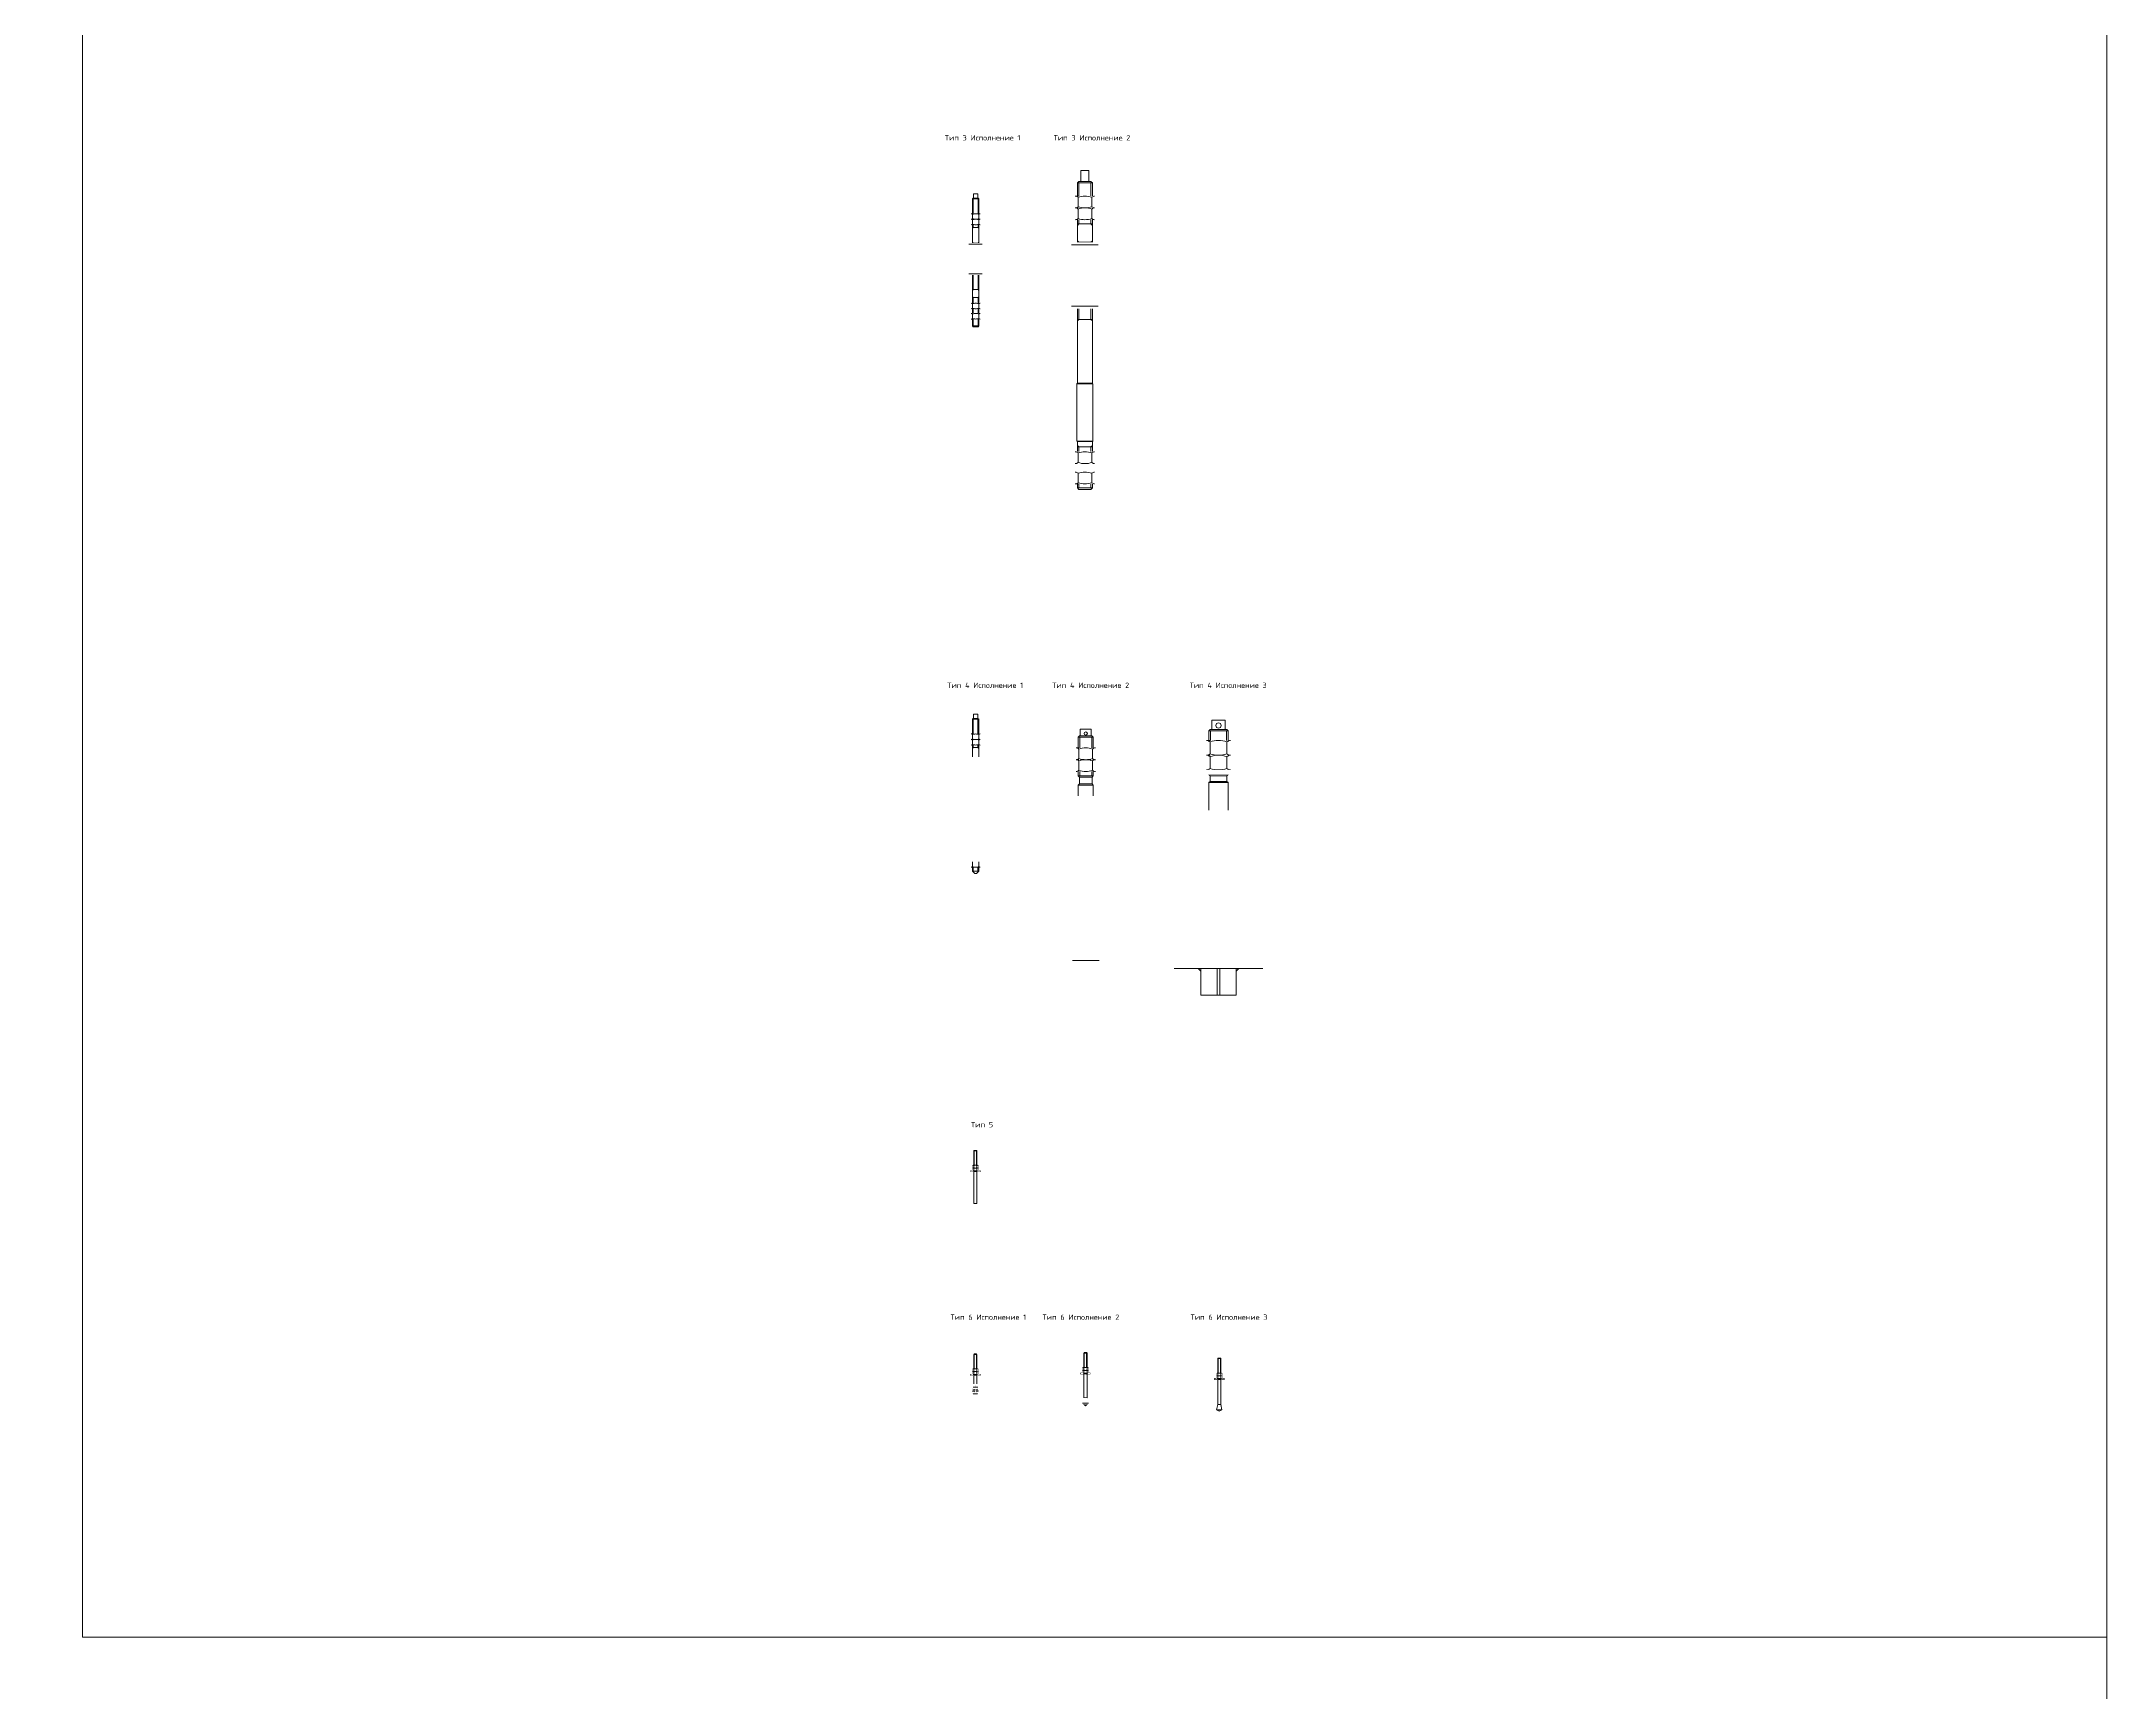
# Model space of a CAD drawing. Header units: millimetres. Extents: x -434100 to 9270898, y 0 to 249028.
# Drawn here: x -391583 to -383812, y 236600 to 242814 of the extents above; entities that cross this region are included whole.
import ezdxf

# ---------------------------------------------------------------- set-up
doc = ezdxf.new("R2010")
doc.units = ezdxf.units.MM
doc.header["$MEASUREMENT"] = 0
doc.set_wipeout_variables(frame=1)
doc.layers.get('0').update_dxf_attribs({"color": 250, "lineweight": 9})
doc.styles.get("Standard").update_dxf_attribs({"font": 'isocpeur.TTF'})

# ---------------------------------------------------------------- blocks, each defined once
blk = doc.blocks.new('*U1874')
at = {"ltscale": 150}
for p, q in [((-9, 344), (-12, 341)), ((-12, 341), (-12, 122)), ((12, 341), (-12, 341)), ((-9, 344), (9, 344)), ((-9, 341), (-9, 234)), ((-8.5, 360), (8.5, 360)), ((-8.5, 360), (-8.5, 344)), ((8.5, 360), (8.5, 344)), ((9, 344), (12, 341)), ((9, 341), (9, 234)), ((12, 341), (12, 122)), ((-9, 175), (-12, 178)), ((-12, 175), (12, 175)), ((-9, 175), (-9, 122)), ((9, 175), (12, 178)), ((9, 175), (9, 122)), ((0, 110), (-12, 122)), ((12, 122), (-12, 122)), ((-9, 110), (-12, 107)), ((12, 107), (-12, 107)), ((-12, 107), (-12, -137)), ((-9, 110), (9, 110)), ((-9, 107), (-9, 0)), ((0, 110), (12, 122)), ((9, 110), (12, 107)), ((9, 107), (9, 0)), ((12, 107), (12, -137)), ((-12, 0), (12, 0)), ((-9, 0), (-12, -3)), ((-9, -30), (-12, -27)), ((-9, -137), (-9, -30)), ((9, 0), (12, -3)), ((9, -30), (12, -27)), ((9, -137), (9, -30)), ((12, -137), (-12, -137)), ((-9, -140), (-12, -137)), ((-9, -140), (9, -140)), ((9, -140), (12, -137))]:
    blk.add_line(p, q, dxfattribs=at)
for points in [[(-16.4, 285.2), (17.4, 285.2), (22.3, 283.2), (22.3, 266.5), (17.4, 264.5), (-16.4, 264.5), (-21.3, 266.5), (-21.3, 283.2)], [(-21, 175), (21, 175), (25, 171), (25, 59), (21, 55), (-21, 55), (-25, 59), (-25, 171)], [(-16.4, -110.9), (17.4, -110.9), (22.3, -108.8), (22.3, -92.2), (17.4, -90.1), (-16.4, -90.1), (-21.3, -92.2), (-21.3, -108.8)]]:
    blk.add_wipeout(points)
for p, q in [((-25, 171), (25, 171)), ((-25, 59), (25, 59))]:
    blk.add_line(p, q, dxfattribs=at)
for points in [[(-16.4, 264.5), (17.4, 264.5), (22.3, 262.5), (22.3, 245.8), (17.4, 243.8), (-16.4, 243.8), (-21.3, 245.8), (-21.3, 262.5)], [(-16.4, -72.1), (17.4, -72.1), (22.3, -70.1), (22.3, -53.5), (17.4, -51.4), (-16.4, -51.4), (-21.3, -53.5), (-21.3, -70.1)]]:
    blk.add_wipeout(points)
at = {"lineweight": 15}
for p, q in [((-16.4, 285.2), (-11.5, 285.2)), ((-16.4, 264.5), (-11.5, 264.5)), ((-11.5, 266.5), (-11.5, 283.2)), ((-11.5, 245.8), (-11.5, 262.5)), ((12.5, 266.5), (12.5, 283.2)), ((12.5, 245.8), (12.5, 262.5)), ((-11.5, -53.5), (-11.5, -70.1)), ((12.5, -53.5), (12.5, -70.1)), ((-16.4, -90.1), (-11.5, -90.1)), ((-16.4, -110.9), (-11.5, -110.9)), ((-11.5, -92.2), (-11.5, -108.8)), ((12.5, -92.2), (12.5, -108.8))]:
    blk.add_line(p, q, dxfattribs=at)
at = {"ltscale": 150}
for p, q in [((-12, 234), (12, 234)), ((-9, 234), (-12, 231)), ((9, 234), (12, 231)), ((-12, -30), (12, -30))]:
    blk.add_line(p, q, dxfattribs=at)
at = {"lineweight": 15}
for centre, radius, start, end in [((-16.4, 278.3), 6.94, 45, 90), ((-16.4, 271.4), 6.94, 270, 315), ((-16.4, 257.6), 6.94, 45, 90), ((-16.4, 250.7), 6.94, 270, 315), ((0.5, 248.8), 36.4, 90, 109.23494), ((0.5, 300.9), 36.4, 250.76506, 270), ((0.5, 228.1), 36.4, 90, 109.23494), ((0.5, 280.2), 36.4, 250.76506, 270), ((0.5, 248.8), 36.4, 70.76506, 90), ((0.5, 300.9), 36.4, 270, 289.23494), ((0.5, 228.1), 36.4, 70.76506, 90), ((0.5, 280.2), 36.4, 270, 289.23494), ((17.4, 278.3), 6.94, 90, 135), ((17.4, 271.4), 6.94, 225, 270), ((17.4, 257.6), 6.94, 90, 135), ((17.4, 250.7), 6.94, 225, 270), ((-16.4, -58.4), 6.94, 45, 90), ((-16.4, -65.2), 6.94, 270, 315), ((0.5, -87.8), 36.4, 90, 109.23494), ((0.5, -35.7), 36.4, 250.76506, 270), ((0.5, -87.8), 36.4, 70.76506, 90), ((0.5, -35.7), 36.4, 270, 289.23494), ((17.4, -58.4), 6.94, 90, 135), ((17.4, -65.2), 6.94, 225, 270), ((-16.4, -97.1), 6.94, 45, 90), ((-16.4, -103.9), 6.94, 270, 315), ((0.5, -126.6), 36.4, 90, 109.23494), ((0.5, -74.4), 36.4, 250.76506, 270), ((0.5, -126.6), 36.4, 70.76506, 90), ((0.5, -74.4), 36.4, 270, 289.23494), ((17.4, -97.1), 6.94, 90, 135), ((17.4, -103.9), 6.94, 225, 270)]:
    blk.add_arc(centre, radius, start, end, dxfattribs=at)
blk = doc.blocks.new('*U1877')
at = {"ltscale": 150}
for p, q in [((-9, 110), (-12, 107)), ((-12, 107), (-12, -465)), ((12, 107), (-12, 107)), ((-9, 110), (9, 110)), ((-9, 107), (-9, 0)), ((-8.5, 126), (8.5, 126)), ((-8.5, 126), (-8.5, 110)), ((8.5, 126), (8.5, 110)), ((9, 110), (12, 107)), ((9, 107), (9, 0)), ((12, 107), (12, -465)), ((-9, -409), (-12, -406)), ((-12, -409), (12, -409)), ((-9, -409), (-9, -465)), ((9, -409), (12, -406)), ((9, -409), (9, -465))]:
    blk.add_line(p, q, dxfattribs=at)
for points in [[(-16.4, 51.2), (17.4, 51.2), (22.3, 49.2), (22.3, 32.5), (17.4, 30.5), (-16.4, 30.5), (-21.3, 32.5), (-21.3, 49.2)], [(-16.9, -449.8), (16.9, -449.8), (21.8, -447.8), (21.8, -429.1), (16.9, -429.1), (-16.9, -429.1), (-21.8, -429.1), (-21.8, -447.8)]]:
    blk.add_wipeout(points)
at = {"lineweight": 15}
for p, q in [((-12, -429.1), (-12, -447.8)), ((12, -429.1), (12, -447.8))]:
    blk.add_line(p, q, dxfattribs=at)
at = {"ltscale": 150}
for p, q in [((-12, -465), (12, -465)), ((-12, -465), (-3, -474)), ((12, -465), (3, -474)), ((-3, -474), (3, -474))]:
    blk.add_line(p, q, dxfattribs=at)
at = {"lineweight": 15}
for centre, radius, start, end in [((-16.9, -442.9), 6.94, 270, 315), ((0, -413.4), 36.4, 250.76506, 270), ((0, -413.4), 36.4, 270, 289.23494), ((16.9, -442.9), 6.94, 225, 270)]:
    blk.add_arc(centre, radius, start, end, dxfattribs=at)
blk.add_wipeout([(-16.4, 30.5), (17.4, 30.5), (22.3, 28.5), (22.3, 11.8), (17.4, 9.8), (-16.4, 9.8), (-21.3, 11.8), (-21.3, 28.5)])
for p, q in [((-16.4, 51.2), (-11.5, 51.2)), ((-16.4, 30.5), (-11.5, 30.5)), ((-11.5, 32.5), (-11.5, 49.2)), ((-11.5, 11.8), (-11.5, 28.5)), ((12.5, 32.5), (12.5, 49.2)), ((12.5, 11.8), (12.5, 28.5))]:
    blk.add_line(p, q, dxfattribs=at)
at = {"ltscale": 150}
for p, q in [((-12, 0), (12, 0)), ((-9, 0), (-12, -3)), ((9, 0), (12, -3))]:
    blk.add_line(p, q, dxfattribs=at)
at = {"lineweight": 15}
for centre, radius, start, end in [((-16.4, 44.3), 6.94, 45, 90), ((-16.4, 37.4), 6.94, 270, 315), ((-16.4, 23.6), 6.94, 45, 90), ((-16.4, 16.7), 6.94, 270, 315), ((0.5, 14.8), 36.4, 90, 109.23494), ((0.5, 66.9), 36.4, 250.76506, 270), ((0.5, -5.9), 36.4, 90, 109.23494), ((0.5, 46.2), 36.4, 250.76506, 270), ((0.5, 14.8), 36.4, 70.76506, 90), ((0.5, 66.9), 36.4, 270, 289.23494), ((0.5, -5.9), 36.4, 70.76506, 90), ((0.5, 46.2), 36.4, 270, 289.23494), ((17.4, 44.3), 6.94, 90, 135), ((17.4, 37.4), 6.94, 225, 270), ((17.4, 23.6), 6.94, 90, 135), ((17.4, 16.7), 6.94, 225, 270)]:
    blk.add_arc(centre, radius, start, end, dxfattribs=at)
blk.add_wipeout([(-30, -35.9), (30, -35.9), (30, -411.1), (-30, -411.1)])
blk.add_wipeout([(-70, -411.1), (-70, -429.1), (70, -429.1), (70, -411.1)])
blk = doc.blocks.new('*U1884')
at = {"ltscale": 150}
for p, q in [((-28, 145), (-23, 150)), ((-28, 145), (-28, 0)), ((-28, 145), (28, 145)), ((-23, 150), (23, 150)), ((-22.5, 145), (-22.5, 0)), ((22.5, 145), (22.5, 0)), ((28, 145), (23, 150)), ((28, 145), (28, 0)), ((-28, 0), (28, 0)), ((-28, 0), (-23.9, -5.5)), ((28, 0), (23.9, -5.5)), ((-23.9, -30), (-28, -35.5)), ((-28, -35.5), (-28, -225)), ((-28, -35.5), (28, -35.5)), ((-23.9, -5.5), (23.9, -5.5)), ((-23.9, -5.5), (-23.9, -30)), ((-23.9, -30), (23.9, -30)), ((23.9, -5.5), (23.9, -30)), ((23.9, -30), (28, -35.5)), ((28, -35.5), (28, -225)), ((-28, -225), (-30, -232.5)), ((-30, -232.5), (-30, -507.5)), ((-30, -232.5), (30, -232.5)), ((-28, -225), (28, -225)), ((28, -225), (30, -232.5)), ((30, -232.5), (30, -507.5)), ((-28, -515), (-30, -507.5)), ((-30, -507.5), (30, -507.5)), ((-28, -515), (-28, -675)), ((-28, -515), (28, -515)), ((28, -515), (30, -507.5)), ((28, -515), (28, -675)), ((-22.5, -575), (-28, -569.5)), ((-28, -575), (28, -575)), ((-22.5, -575), (-22.5, -675)), ((22.5, -575), (28, -569.5)), ((22.5, -575), (22.5, -675)), ((-28, -675), (28, -675)), ((-28, -675), (-8, -695)), ((-8, -695), (8, -695)), ((28, -675), (8, -695))]:
    blk.add_line(p, q, dxfattribs=at)
blk.add_lwpolyline([(-20.5, 150), (20.5, 150), (20.5, 175), (-20.5, 175)], close=True, dxfattribs=at)
blk.add_circle((0, 159), 6, dxfattribs=at)
for points in [[(-36.3, 104.9), (36.3, 104.9), (46.8, 100.5), (46.8, 64.8), (36.3, 60.4), (-36.3, 60.4), (-46.8, 64.8), (-46.8, 100.5)], [(-51, -76), (-51, -575), (51, -575), (51, -76)]]:
    blk.add_wipeout(points)
at = {"lineweight": 15}
blk.add_line((-36.3, 104.9), (-25.7, 104.9), dxfattribs=at)
for centre, radius, start, end in [((-36.3, 90), 14.9, 45, 90), ((0, 26.8), 78.1, 90, 109.23494), ((0, 26.8), 78.1, 70.76506, 90), ((36.3, 90), 14.9, 90, 135)]:
    blk.add_arc(centre, radius, start, end, dxfattribs=at)
for points in [[(-36.3, 60.4), (36.3, 60.4), (46.8, 56.1), (46.8, 20.4), (36.3, 16), (-36.3, 16), (-46.8, 20.4), (-46.8, 56.1)], [(-150, -575), (-150, -578.9), (-149, -585.1), (-145.6, -591.4), (-141.9, -594.9), (-134.2, -598.4), (-71.8, -611.9), (-64.6, -615), (-61.1, -618.2), (-57.5, -623.9), (-56.1, -629.6), (-50, -695), (-50, -725), (50, -725), (50, -695), (56.1, -629.6), (57.5, -623.9), (61.1, -618.2), (64.6, -615), (71.8, -611.9), (134.2, -598.4), (141.9, -594.9), (145.6, -591.4), (149, -585.1), (150, -578.9), (150, -575)]]:
    blk.add_wipeout(points)
for p, q in [((-25.7, 64.8), (-25.7, 100.5)), ((25.7, 64.8), (25.7, 100.5)), ((-36.3, 60.4), (-25.7, 60.4)), ((-25.7, 20.4), (-25.7, 56.1)), ((25.7, 20.4), (25.7, 56.1))]:
    blk.add_line(p, q, dxfattribs=at)
at = {"ltscale": 150}
blk.add_lwpolyline([(-50, -695), (50, -695)], dxfattribs=at)
at = {"lineweight": 15}
for centre, radius, start, end in [((-36.3, 75.3), 14.9, 270, 315), ((-36.3, 45.6), 14.9, 45, 90), ((-36.3, 30.9), 14.9, 270, 315), ((0, 138.5), 78.1, 250.76506, 270), ((0, -17.7), 78.1, 90, 109.23494), ((0, 94.1), 78.1, 250.76506, 270), ((0, 138.5), 78.1, 270, 289.23494), ((0, -17.7), 78.1, 70.76506, 90), ((0, 94.1), 78.1, 270, 289.23494), ((36.3, 75.3), 14.9, 225, 270), ((36.3, 45.6), 14.9, 90, 135), ((36.3, 30.9), 14.9, 225, 270)]:
    blk.add_arc(centre, radius, start, end, dxfattribs=at)
blk = doc.blocks.new('*U1890')
at = {"ltscale": 150}
for p, q in [((-22.5, 519), (-28, 513.5)), ((-28, 513.5), (-28, 180)), ((-28, 513.5), (28, 513.5)), ((-22.5, 519), (22.5, 519)), ((-22.5, 513.5), (-22.5, 359)), ((22.5, 519), (28, 513.5)), ((22.5, 513.5), (22.5, 359)), ((28, 513.5), (28, 180)), ((-22.5, 290), (-28, 295.5)), ((-28, 290), (28, 290)), ((-22.5, 290), (-22.5, 180)), ((22.5, 290), (28, 295.5)), ((22.5, 290), (22.5, 180)), ((-28, 180), (28, 180)), ((-28, 180), (-8, 160)), ((-22.5, 160), (-28, 154.5)), ((-22.5, 160), (22.5, 160)), ((-8, 160), (8, 160)), ((28, 180), (8, 160)), ((22.5, 160), (28, 154.5)), ((-28, 154.5), (-28, -240)), ((28, 154.5), (-28, 154.5)), ((-22.5, 154.5), (-22.5, 0)), ((22.5, 154.5), (22.5, 0)), ((28, 154.5), (28, -240)), ((-28, 0), (28, 0)), ((-22.5, 0), (-28, -5.5)), ((22.5, 0), (28, -5.5)), ((-28, -240), (-30, -242)), ((-30, -458), (-30, -242)), ((-30, -242), (30, -242)), ((-28, -240), (28, -240)), ((30, -242), (28, -240)), ((30, -458), (30, -242)), ((-28, -460), (-30, -458)), ((-30, -458), (30, -458)), ((-28, -460), (-28, -634.5)), ((-28, -460), (28, -460)), ((30, -458), (28, -460)), ((28, -460), (28, -634.5)), ((-22.5, -480), (-28, -474.5)), ((-28, -480), (28, -480)), ((-22.5, -634.5), (-22.5, -480)), ((22.5, -480), (28, -474.5)), ((22.5, -634.5), (22.5, -480)), ((-22.5, -640), (-28, -634.5)), ((28, -634.5), (-28, -634.5)), ((-22.5, -640), (22.5, -640)), ((22.5, -640), (28, -634.5))]:
    blk.add_line(p, q, dxfattribs=at)
blk.add_lwpolyline([(-15, 519), (15, 519), (15, 560), (-15, 560)], close=True, dxfattribs=at)
for points in [[(-36.3, 463.9), (36.3, 463.9), (46.8, 459.5), (46.8, 423.8), (36.3, 419.4), (-36.3, 419.4), (-46.8, 423.8), (-46.8, 459.5)], [(-40, 290), (-50, 280), (-50, 50), (-40, 40), (40, 40), (50, 50), (50, 280), (40, 290)], [(-36.3, -619.3), (36.3, -619.3), (46.8, -614.9), (46.8, -579.2), (36.3, -574.9), (-36.3, -574.9), (-46.8, -579.2), (-46.8, -614.9)]]:
    blk.add_wipeout(points)
at = {"lineweight": 15}
for p, q in [((-36.3, 463.9), (-25.7, 463.9)), ((-36.3, -619.3), (-25.7, -619.3))]:
    blk.add_line(p, q, dxfattribs=at)
at = {"ltscale": 150}
for p, q in [((-50, 280), (50, 280)), ((-50, 50), (50, 50))]:
    blk.add_line(p, q, dxfattribs=at)
at = {"lineweight": 15}
for centre, radius, start, end in [((-36.3, 449), 14.9, 45, 90), ((0, 385.8), 78.1, 90, 109.23494), ((0, 385.8), 78.1, 70.76506, 90), ((36.3, 449), 14.9, 90, 135), ((-36.3, -604.4), 14.9, 270, 315), ((0, -541.2), 78.1, 250.76506, 270), ((0, -541.2), 78.1, 270, 289.23494), ((36.3, -604.4), 14.9, 225, 270)]:
    blk.add_arc(centre, radius, start, end, dxfattribs=at)
for points in [[(-36.3, 419.4), (36.3, 419.4), (46.8, 415.1), (46.8, 379.4), (36.3, 375), (-36.3, 375), (-46.8, 379.4), (-46.8, 415.1)], [(-110, -574.9), (110, -574.9), (110, -542.9), (-110, -542.9)]]:
    blk.add_wipeout(points)
for p, q in [((-36.3, 419.4), (-25.7, 419.4)), ((-25.7, 423.8), (-25.7, 459.5)), ((-25.7, 379.4), (-25.7, 415.1)), ((25.7, 423.8), (25.7, 459.5)), ((25.7, 379.4), (25.7, 415.1))]:
    blk.add_line(p, q, dxfattribs=at)
at = {"ltscale": 150}
for p, q in [((-28, 359), (28, 359)), ((-22.5, 359), (-28, 353.5)), ((22.5, 359), (28, 353.5))]:
    blk.add_line(p, q, dxfattribs=at)
at = {"lineweight": 15}
for centre, radius, start, end in [((-36.3, 434.3), 14.9, 270, 315), ((-36.3, 404.6), 14.9, 45, 90), ((0, 497.5), 78.1, 250.76506, 270), ((0, 341.3), 78.1, 90, 109.23494), ((0, 497.5), 78.1, 270, 289.23494), ((0, 341.3), 78.1, 70.76506, 90), ((36.3, 434.3), 14.9, 225, 270), ((36.3, 404.6), 14.9, 90, 135), ((-36.3, 389.9), 14.9, 270, 315), ((0, 453.1), 78.1, 250.76506, 270), ((0, 453.1), 78.1, 270, 289.23494), ((36.3, 389.9), 14.9, 225, 270)]:
    blk.add_arc(centre, radius, start, end, dxfattribs=at)
blk.add_wipeout([(-36.3, -542.9), (36.3, -542.9), (46.8, -538.5), (46.8, -502.8), (36.3, -498.4), (-36.3, -498.4), (-46.8, -502.8), (-46.8, -538.5)])
for p, q in [((-25.7, -502.8), (-25.7, -538.5)), ((25.7, -502.8), (25.7, -538.5)), ((-25.7, -579.2), (-25.7, -614.9)), ((25.7, -579.2), (25.7, -614.9))]:
    blk.add_line(p, q, dxfattribs=at)
for centre, radius, start, end in [((-36.3, -513.3), 14.9, 45, 90), ((-36.3, -528), 14.9, 270, 315), ((0, -576.5), 78.1, 90, 109.23494), ((0, -464.8), 78.1, 250.76506, 270), ((0, -576.5), 78.1, 70.76506, 90), ((0, -464.8), 78.1, 270, 289.23494), ((36.3, -513.3), 14.9, 90, 135), ((36.3, -528), 14.9, 225, 270), ((-36.3, -589.8), 14.9, 45, 90), ((0, -653), 78.1, 90, 109.23494), ((0, -653), 78.1, 70.76506, 90), ((36.3, -589.8), 14.9, 90, 135)]:
    blk.add_arc(centre, radius, start, end, dxfattribs=at)
blk = doc.blocks.new('*U1885')
at = {"ltscale": 150}
for p, q in [((-36, 165), (-31, 170)), ((-36, 165), (-36, 0)), ((-36, 165), (36, 165)), ((-31, 170), (31, 170)), ((-30, 165), (-30, 0)), ((30, 165), (30, 0)), ((36, 165), (31, 170)), ((36, 165), (36, 0)), ((-36, 0), (36, 0)), ((-36, 0), (-31.5, -4.5)), ((-36, -30), (-31.5, -25.5)), ((-36, -30), (-36, -295)), ((-36, -30), (36, -30)), ((-31.5, -4.5), (-31.5, -25.5)), ((-31.5, -4.5), (31.5, -4.5)), ((-31.5, -25.5), (31.5, -25.5)), ((36, 0), (31.5, -4.5)), ((31.5, -4.5), (31.5, -25.5)), ((36, -30), (31.5, -25.5)), ((36, -30), (36, -295)), ((-36, -295), (-37.5, -300.6)), ((-37.5, -300.6), (-37.5, -584.4)), ((-37.5, -300.6), (37.5, -300.6)), ((-36, -295), (36, -295)), ((36, -295), (37.5, -300.6)), ((37.5, -300.6), (37.5, -584.4)), ((-36, -590), (-37.5, -584.4)), ((-37.5, -584.4), (37.5, -584.4)), ((-36, -590), (-36, -800)), ((-36, -590), (36, -590)), ((36, -590), (37.5, -584.4)), ((36, -590), (36, -800)), ((-30, -675), (-36, -669)), ((-30, -675), (30, -675)), ((-30, -675), (-30, -800)), ((30, -675), (36, -669)), ((30, -675), (30, -800)), ((-36, -800), (36, -800)), ((-36, -800), (-6, -830)), ((-6, -830), (6, -830)), ((36, -800), (6, -830))]:
    blk.add_line(p, q, dxfattribs=at)
blk.add_lwpolyline([(-25, 170), (25, 170), (25, 205), (-25, 205)], close=True, dxfattribs=at)
blk.add_circle((0, 185), 10, dxfattribs=at)
for points in [[(-45, 128.4), (45, 128.4), (58.1, 122.9), (58.1, 78.6), (45, 73.2), (-45, 73.2), (-58.1, 78.6), (-58.1, 122.9)], [(-63.5, -133.8), (-63.5, -705), (63.5, -705), (63.5, -133.8)]]:
    blk.add_wipeout(points)
at = {"lineweight": 15}
blk.add_line((-45, 128.4), (-31.9, 128.4), dxfattribs=at)
for centre, radius, start, end in [((-45, 109.9), 18.5, 45, 90), ((0, 31.4), 97, 90, 109.23494), ((0, 31.4), 97, 70.76506, 90), ((45, 109.9), 18.5, 90, 135)]:
    blk.add_arc(centre, radius, start, end, dxfattribs=at)
for points in [[(-45, 73.2), (45, 73.2), (58.1, 67.8), (58.1, 23.4), (45, 18), (-45, 18), (-58.1, 23.4), (-58.1, 67.8)], [(-170, -705), (-170, -730), (-166.5, -730), (-66.5, -830), (-46, -840), (-46, -840), (46, -840), (46, -840), (66.5, -830), (166.5, -730), (170, -730), (170, -705)]]:
    blk.add_wipeout(points)
for p, q in [((-31.9, 78.6), (-31.9, 122.9)), ((31.9, 78.6), (31.9, 122.9)), ((-45, 73.2), (-31.9, 73.2)), ((-31.9, 23.4), (-31.9, 67.8)), ((31.9, 23.4), (31.9, 67.8))]:
    blk.add_line(p, q, dxfattribs=at)
at = {"ltscale": 150}
for p, q in [((-166.5, -730), (166.5, -730)), ((-76.5, -730), (-66.5, -740)), ((-66.5, -830), (-66.5, -730)), ((-5, -830), (-5, -730)), ((5, -830), (5, -730)), ((66.5, -830), (66.5, -730)), ((76.5, -730), (66.5, -740)), ((-66.5, -830), (66.5, -830))]:
    blk.add_line(p, q, dxfattribs=at)
at = {"lineweight": 15}
for centre, radius, start, end in [((-45, 91.7), 18.5, 270, 315), ((0, 170.1), 97, 250.76506, 270), ((0, 170.1), 97, 270, 289.23494), ((45, 91.7), 18.5, 225, 270), ((-45, 54.7), 18.5, 45, 90), ((-45, 36.5), 18.5, 270, 315), ((0, -23.8), 97, 90, 109.23494), ((0, 115), 97, 250.76506, 270), ((0, -23.8), 97, 70.76506, 90), ((0, 115), 97, 270, 289.23494), ((45, 54.7), 18.5, 90, 135), ((45, 36.5), 18.5, 225, 270)]:
    blk.add_arc(centre, radius, start, end, dxfattribs=at)
blk.add_wipeout([(-70, 18), (70, 18), (70, 0), (-70, 0)])
blk = doc.blocks.new('*U1886')
at = {"ltscale": 150}
for p, q in [((-4.2, 80), (-6, 78.2)), ((-6, 78.2), (-6, -120)), ((-6, 78.2), (6, 78.2)), ((4.2, 80), (-4.2, 80)), ((-4.2, 78.2), (-4.2, 0)), ((4.2, 78.2), (4.2, 0)), ((4.2, 80), (6, 78.2)), ((6, 78.2), (6, -120)), ((-4.2, 0), (-6, -1.8)), ((4.2, 0), (6, -1.8)), ((-6, -120), (6, -120))]:
    blk.add_line(p, q, dxfattribs=at)
at = {"lineweight": 15}
for p, q in [((-8.5, 23.8), (-11, 22.8)), ((-11, 14.4), (-11, 22.8)), ((-8.5, 13.4), (-11, 14.4)), ((-8.5, 13.4), (-11, 12.4)), ((-11, 4), (-11, 12.4)), ((-8.5, 3), (-11, 4)), ((8.5, 23.8), (-8.5, 23.8)), ((8.5, 13.4), (-8.5, 13.4)), ((8.5, 13.4), (-8.5, 13.4)), ((8.5, 3), (-8.5, 3)), ((8.5, 23.8), (10.9, 22.8)), ((8.5, 13.4), (10.9, 14.4)), ((8.5, 13.4), (10.9, 12.4)), ((8.5, 3), (10.9, 4)), ((10.9, 14.4), (10.9, 22.8)), ((10.9, 4), (10.9, 12.4))]:
    blk.add_line(p, q, dxfattribs=at)
at = {"ltscale": 150}
blk.add_lwpolyline([(-18, 3), (18, 3), (18, 0), (-18, 0)], close=True, dxfattribs=at)
blk.add_wipeout([(-18, 3), (18, 3), (18, 0), (-18, 0)])
blk.add_wipeout([(-8.5, 23.8), (8.5, 23.8), (10.9, 22.8), (10.9, 14.4), (8.5, 13.4), (-8.5, 13.4), (-11, 14.4), (-11, 22.8)])
at = {"lineweight": 15}
for p, q in [((-6, 14.4), (-6, 22.8)), ((6, 14.4), (6, 22.8))]:
    blk.add_line(p, q, dxfattribs=at)
for centre, radius, start, end in [((-8.5, 20.3), 3.48, 45, 90), ((-8.5, 16.9), 3.48, 270, 315), ((0, 5.5), 18.3, 90, 109.23494), ((0, 31.7), 18.3, 250.76506, 270), ((0, 5.5), 18.3, 70.76506, 90), ((0, 31.7), 18.3, 270, 289.23494), ((8.5, 20.3), 3.48, 90, 135), ((8.5, 16.9), 3.48, 225, 270)]:
    blk.add_arc(centre, radius, start, end, dxfattribs=at)
blk.add_wipeout([(-8.5, 13.4), (8.5, 13.4), (10.9, 12.4), (10.9, 4), (8.5, 3), (-8.5, 3), (-11, 4), (-11, 12.4)])
for p, q in [((-6, 4), (-6, 12.4)), ((6, 4), (6, 12.4))]:
    blk.add_line(p, q, dxfattribs=at)
at = {"ltscale": 150}
blk.add_line((-6, 0), (6, 0), dxfattribs=at)
at = {"lineweight": 15}
for centre, radius, start, end in [((-8.5, 9.9), 3.48, 45, 90), ((-8.5, 6.5), 3.48, 270, 315), ((0, -4.9), 18.3, 90, 109.23494), ((0, 21.3), 18.3, 250.76506, 270), ((0, -4.9), 18.3, 70.76506, 90), ((0, 21.3), 18.3, 270, 289.23494), ((8.5, 9.9), 3.48, 90, 135), ((8.5, 6.5), 3.48, 225, 270)]:
    blk.add_arc(centre, radius, start, end, dxfattribs=at)
blk = doc.blocks.new('*U1887')
at = {"ltscale": 150}
for p, q in [((-4.2, 80), (-6, 78.2)), ((-6, 78.2), (-6, -40)), ((-6, 78.2), (6, 78.2)), ((4.3, 80), (-4.2, 80)), ((4.3, 80), (6, 78.2)), ((6, 78.2), (6, -40)), ((-6, -40), (-8.5, -70)), ((6, -40), (-6, -40)), ((8.5, -70), (6, -40))]:
    blk.add_line(p, q, dxfattribs=at)
at = {"lineweight": 15}
for p, q in [((-8.5, 23.8), (-11, 22.8)), ((-11, 14.4), (-11, 22.8)), ((-8.5, 13.4), (-11, 14.4)), ((-8.5, 13.4), (-11, 12.4)), ((8.5, 23.8), (-8.5, 23.8)), ((8.5, 13.4), (-8.5, 13.4)), ((8.5, 13.4), (-8.5, 13.4)), ((8.5, 23.8), (11, 22.8)), ((8.5, 13.4), (11, 14.4)), ((8.5, 13.4), (11, 12.4)), ((11, 14.4), (11, 22.8))]:
    blk.add_line(p, q, dxfattribs=at)
blk.add_wipeout([(-8.5, -33.5), (8.5, -33.5), (8.5, -44.9), (8.9, -44.8), (9.3, -52.8), (9.6, -52.8), (9.8, -57.8), (10, -57.8), (10.1, -61.8), (10.3, -61.8), (10.7, -68.8), (2.9, -69.4), (0.5, -40), (0.4, -39.6), (0, -39.5), (-0.4, -39.6), (-0.5, -40), (-2.9, -69.4), (-10.7, -68.8), (-10.3, -61.8), (-10.1, -61.8), (-10, -57.8), (-9.8, -57.8), (-9.6, -52.8), (-9.3, -52.8), (-8.9, -44.8), (-8.5, -44.9)])
at = {"ltscale": 150}
for p, q in [((-4.2, 78.2), (-4.2, 0)), ((4.3, 78.2), (4.3, 0)), ((-4.2, 0), (-6, -1.8)), ((4.3, 0), (6, -1.8)), ((-2.4, -62.4), (-10.3, -61.8)), ((-2, -58.4), (-10, -57.8)), ((-1.6, -53.5), (-9.6, -52.8)), ((-8.9, -44.8), (-1, -45.5)), ((8.5, -70), (-8.5, -70)), ((-6, -70), (6, -70)), ((8.9, -44.8), (1, -45.5)), ((1.6, -53.5), (9.6, -52.8)), ((2, -58.4), (10, -57.8)), ((2.4, -62.4), (10.3, -61.8))]:
    blk.add_line(p, q, dxfattribs=at)
at = {"lineweight": 15}
for p, q in [((-11, 4), (-11, 12.4)), ((-8.5, 3), (-11, 4)), ((8.5, 3), (-8.5, 3)), ((8.5, 3), (11, 4)), ((11, 4), (11, 12.4))]:
    blk.add_line(p, q, dxfattribs=at)
at = {"ltscale": 150}
blk.add_lwpolyline([(-18, 3), (18, 3), (18, 0), (-18, 0)], close=True, dxfattribs=at)
blk.add_wipeout([(-18, 3), (18, 3), (18, 0), (-18, 0)])
blk.add_wipeout([(-8.5, 23.8), (8.5, 23.8), (11, 22.8), (11, 14.4), (8.5, 13.4), (-8.5, 13.4), (-11, 14.4), (-11, 22.8)])
at = {"lineweight": 15}
for p, q in [((-6, 14.4), (-6, 22.8)), ((6, 14.4), (6, 22.8))]:
    blk.add_line(p, q, dxfattribs=at)
for centre, radius, start, end in [((-8.5, 20.3), 3.48, 45, 90), ((-8.5, 16.9), 3.48, 270, 315), ((0, 5.5), 18.3, 90, 109.23494), ((0, 31.7), 18.3, 250.76506, 270), ((0, 5.5), 18.3, 70.76506, 90), ((0, 31.7), 18.3, 270, 289.23494), ((8.5, 20.3), 3.48, 90, 135), ((8.5, 16.9), 3.48, 225, 270)]:
    blk.add_arc(centre, radius, start, end, dxfattribs=at)
blk.add_wipeout([(-8.5, 13.4), (8.5, 13.4), (11, 12.4), (11, 4), (8.5, 3), (-8.5, 3), (-11, 4), (-11, 12.4)])
for p, q in [((-6, 4), (-6, 12.4)), ((6, 4), (6, 12.4))]:
    blk.add_line(p, q, dxfattribs=at)
at = {"ltscale": 150}
blk.add_line((-6, 0), (6, 0), dxfattribs=at)
at = {"lineweight": 15}
for centre, radius, start, end in [((-8.5, 9.9), 3.48, 45, 90), ((-8.5, 6.5), 3.48, 270, 315), ((0, -4.9), 18.3, 90, 109.23494), ((0, 21.3), 18.3, 250.76506, 270), ((0, -4.9), 18.3, 70.76506, 90), ((0, 21.3), 18.3, 270, 289.23494), ((8.5, 9.9), 3.48, 90, 135), ((8.5, 6.5), 3.48, 225, 270)]:
    blk.add_arc(centre, radius, start, end, dxfattribs=at)
blk = doc.blocks.new('*U1888')
at = {"ltscale": 150}
for p, q in [((-4.2, 80), (-6, 78.2)), ((-6, 78.2), (-6, -114)), ((-6, 78.2), (6, 78.2)), ((4.2, 80), (-4.2, 80)), ((-4.2, 78.2), (-4.2, 0)), ((4.2, 78.2), (4.2, 0)), ((4.2, 80), (6, 78.2)), ((6, 78.2), (6, -114)), ((-4.2, 0), (-6, -1.8)), ((4.2, 0), (6, -1.8)), ((-4.2, -90), (-6, -88.3)), ((-6, -90), (6, -90)), ((-6, -114), (6, -114)), ((0, -120), (-6, -114)), ((-4.2, -90), (-4.2, -114)), ((0, -120), (6, -114)), ((4.2, -90), (6, -88.3)), ((4.2, -90), (4.2, -114))]:
    blk.add_line(p, q, dxfattribs=at)
at = {"lineweight": 15}
for p, q in [((-8.5, 23.8), (-11, 22.8)), ((-11, 14.4), (-11, 22.8)), ((-8.5, 13.4), (-11, 14.4)), ((-8.5, 13.4), (-11, 12.4)), ((-11, 4), (-11, 12.4)), ((-8.5, 3), (-11, 4)), ((8.5, 23.8), (-8.5, 23.8)), ((8.5, 13.4), (-8.5, 13.4)), ((8.5, 13.4), (-8.5, 13.4)), ((8.5, 3), (-8.5, 3)), ((8.5, 23.8), (10.9, 22.8)), ((8.5, 13.4), (10.9, 14.4)), ((8.5, 13.4), (10.9, 12.4)), ((8.5, 3), (10.9, 4)), ((10.9, 14.4), (10.9, 22.8)), ((10.9, 4), (10.9, 12.4))]:
    blk.add_line(p, q, dxfattribs=at)
at = {"ltscale": 150}
blk.add_lwpolyline([(-18, 3), (18, 3), (18, 0), (-18, 0)], close=True, dxfattribs=at)
for points in [[(-18, 3), (18, 3), (18, 0), (-18, 0)], [(-7.5, -90), (-11, -110), (-7, -114), (7, -114), (11, -110), (7.5, -90)]]:
    blk.add_wipeout(points)
blk.add_line((-11, -110), (11, -110), dxfattribs=at)
blk.add_wipeout([(-8.5, 23.8), (8.5, 23.8), (10.9, 22.8), (10.9, 14.4), (8.5, 13.4), (-8.5, 13.4), (-11, 14.4), (-11, 22.8)])
at = {"lineweight": 15}
for p, q in [((-6, 14.4), (-6, 22.8)), ((6, 14.4), (6, 22.8))]:
    blk.add_line(p, q, dxfattribs=at)
for centre, radius, start, end in [((-8.5, 20.3), 3.48, 45, 90), ((-8.5, 16.9), 3.48, 270, 315), ((0, 5.5), 18.3, 90, 109.23494), ((0, 31.7), 18.3, 250.76506, 270), ((0, 5.5), 18.3, 70.76506, 90), ((0, 31.7), 18.3, 270, 289.23494), ((8.5, 20.3), 3.48, 90, 135), ((8.5, 16.9), 3.48, 225, 270)]:
    blk.add_arc(centre, radius, start, end, dxfattribs=at)
blk.add_wipeout([(-8.5, 13.4), (8.5, 13.4), (10.9, 12.4), (10.9, 4), (8.5, 3), (-8.5, 3), (-11, 4), (-11, 12.4)])
for p, q in [((-6, 4), (-6, 12.4)), ((6, 4), (6, 12.4))]:
    blk.add_line(p, q, dxfattribs=at)
at = {"ltscale": 150}
blk.add_line((-6, 0), (6, 0), dxfattribs=at)
at = {"lineweight": 15}
for centre, radius, start, end in [((-8.5, 9.9), 3.48, 45, 90), ((-8.5, 6.5), 3.48, 270, 315), ((0, -4.9), 18.3, 90, 109.23494), ((0, 21.3), 18.3, 250.76506, 270), ((0, -4.9), 18.3, 70.76506, 90), ((0, 21.3), 18.3, 270, 289.23494), ((8.5, 9.9), 3.48, 90, 135), ((8.5, 6.5), 3.48, 225, 270)]:
    blk.add_arc(centre, radius, start, end, dxfattribs=at)
blk = doc.blocks.new('*U1889')
at = {"ltscale": 150}
for p, q in [((-4.2, 80), (-6, 78.2)), ((-6, 78.2), (-6, -94)), ((-6, 78.2), (6, 78.2)), ((4.3, 80), (-4.2, 80)), ((-4.2, 78.2), (-4.2, 0)), ((4.3, 80), (6, 78.2)), ((4.3, 78.2), (4.3, 0)), ((6, 78.2), (6, -94)), ((-4.2, 0), (-6, -1.8)), ((4.3, 0), (6, -1.8)), ((-6, -94), (-10, -114)), ((-10, -114), (0, -120)), ((-10, -114), (10, -114)), ((6, -94), (-6, -94)), ((0, -120), (10, -114)), ((10, -114), (6, -94))]:
    blk.add_line(p, q, dxfattribs=at)
at = {"lineweight": 15}
for p, q in [((-8.5, 23.8), (-11, 22.8)), ((-11, 14.4), (-11, 22.8)), ((-8.5, 13.4), (-11, 14.4)), ((-8.5, 13.4), (-11, 12.4)), ((-11, 4), (-11, 12.4)), ((-8.5, 3), (-11, 4)), ((8.5, 23.8), (-8.5, 23.8)), ((8.5, 13.4), (-8.5, 13.4)), ((8.5, 13.4), (-8.5, 13.4)), ((8.5, 3), (-8.5, 3)), ((8.5, 23.8), (11, 22.8)), ((8.5, 13.4), (11, 14.4)), ((8.5, 13.4), (11, 12.4)), ((8.5, 3), (11, 4)), ((11, 14.4), (11, 22.8)), ((11, 4), (11, 12.4))]:
    blk.add_line(p, q, dxfattribs=at)
at = {"ltscale": 150}
blk.add_lwpolyline([(-18, 3), (18, 3), (18, 0), (-18, 0)], close=True, dxfattribs=at)
blk.add_wipeout([(-18, 3), (18, 3), (18, 0), (-18, 0)])
blk.add_wipeout([(-8.5, 23.8), (8.5, 23.8), (11, 22.8), (11, 14.4), (8.5, 13.4), (-8.5, 13.4), (-11, 14.4), (-11, 22.8)])
at = {"lineweight": 15}
for p, q in [((-6, 14.4), (-6, 22.8)), ((6, 14.4), (6, 22.8))]:
    blk.add_line(p, q, dxfattribs=at)
for centre, radius, start, end in [((-8.5, 20.3), 3.48, 45, 90), ((-8.5, 16.9), 3.48, 270, 315), ((0, 5.5), 18.3, 90, 109.23494), ((0, 31.7), 18.3, 250.76506, 270), ((0, 5.5), 18.3, 70.76506, 90), ((0, 31.7), 18.3, 270, 289.23494), ((8.5, 20.3), 3.48, 90, 135), ((8.5, 16.9), 3.48, 225, 270)]:
    blk.add_arc(centre, radius, start, end, dxfattribs=at)
blk.add_wipeout([(-8.5, 13.4), (8.5, 13.4), (11, 12.4), (11, 4), (8.5, 3), (-8.5, 3), (-11, 4), (-11, 12.4)])
for p, q in [((-6, 4), (-6, 12.4)), ((6, 4), (6, 12.4))]:
    blk.add_line(p, q, dxfattribs=at)
at = {"ltscale": 150}
blk.add_line((-6, 0), (6, 0), dxfattribs=at)
at = {"lineweight": 15}
for centre, radius, start, end in [((-8.5, 9.9), 3.48, 45, 90), ((-8.5, 6.5), 3.48, 270, 315), ((0, -4.9), 18.3, 90, 109.23494), ((0, 21.3), 18.3, 250.76506, 270), ((0, -4.9), 18.3, 70.76506, 90), ((0, 21.3), 18.3, 270, 289.23494), ((8.5, 9.9), 3.48, 90, 135), ((8.5, 6.5), 3.48, 225, 270)]:
    blk.add_arc(centre, radius, start, end, dxfattribs=at)

msp = doc.modelspace()

# ---------------------------------------------------------------- linework, layer by layer
at = {"ltscale": 100}
msp.add_line((-383811.976, 207361.062), (-383811.976, 249027.851), dxfattribs=at)
msp.add_lwpolyline([(-434099.534, 207361.062), (-383811.976, 207361.062), (-383811.976, 249027.851), (-434099.534, 249027.851)], close=True)

# ---------------------------------------------------------------- texts
at = {"ltscale": 150, "char_height": 20, "width": 260.09908, "attachment_point": 1}
for s, insert in [('Тип 3 Исполнение 1', (-388183.429, 242461.132)), ('Тип 3 Исполнение 2', (-387773.78, 242461.132)), ('Тип 4 Исполнение 1', (-388174.078, 240401.008)), ('Тип 4 Исполнение 2', (-387779.195, 240401.008)), ('Тип 4 Исполнение 3', (-387262.133, 240401.008)), ('Тип 5', (-388084.701, 238747.588)), ('Тип 6 Исполнение 1', (-388161.88, 238023.382)), ('Тип 6 Исполнение 2', (-387815.641, 238023.382)), ('Тип 6 Исполнение 3', (-387258.609, 238023.382))]:
    msp.add_mtext(s, dxfattribs=dict(at, insert=insert))

# ---------------------------------------------------------------- next in the draw order: block references
at = {"ltscale": 150}
for name, p in [('*U1890', (-387656.188, 241767.838)), ('*U1874', (-388067.295, 241880.012)), ('*U1877', (-388067.44, 240156.491)), ('*U1884', (-387653.012, 240050.617)), ('*U1885', (-387153.66, 240054.758)), ('*U1886', (-388068.698, 238561.042)), ('*U1887', (-388068.296, 237794.961))]:
    msp.add_blockref(name, p, dxfattribs=at)
at = {"color": 1, "ltscale": 150}
for name, p in [('*U1888', (-387654.294, 237799.845)), ('*U1889', (-387150.611, 237779.2))]:
    msp.add_blockref(name, p, dxfattribs=at)

# ---------------------------------------------------------------- next in the draw order: linework, layer by layer
at = {"ltscale": 100}
msp.add_lwpolyline([(-391427.582, 246584.021), (-383811.976, 246584.021), (-383811.976, 236808.703), (-391427.582, 236808.703)], close=True, dxfattribs=at)

doc.saveas('drawing.dxf')
